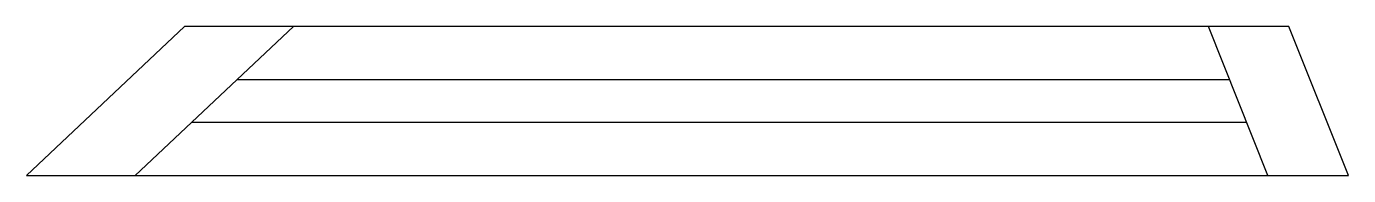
# Model space of a CAD drawing. Header units: metres. Extents: x 4583 to 4707, y 18 to 32.
import ezdxf

# ---------------------------------------------------------------- set-up
doc = ezdxf.new("R2010")
doc.units = ezdxf.units.M
for name, color, linetype in [('Painéis', 7, 'Continuous'), ('SARR_2.2x7', 7, 'Continuous'), ('SARR_EDITAR', 7, 'Continuous')]:
    doc.layers.add(name, color=color, linetype=linetype)

msp = doc.modelspace()

# ---------------------------------------------------------------- linework, layer by layer
at = {"layer": 'Painéis', "color": 7, "lineweight": 25}
for p, q in [((4597.81, 31.73), (4583.02, 17.73)), ((4701.09, 31.73), (4597.81, 31.73)), ((4706.67, 17.73), (4701.09, 31.73)), ((4583.02, 17.73), (4706.67, 17.73))]:
    msp.add_line(p, q, dxfattribs=at)
at = {"layer": 'SARR_2.2x7', "color": 7, "lineweight": 25}
for p, q in [((4607.99, 31.73), (4593.2, 17.73)), ((4699.13, 17.73), (4693.56, 31.73))]:
    msp.add_line(p, q, dxfattribs=at)
at = {"layer": 'SARR_EDITAR', "color": 7, "lineweight": 25}
for p, q in [((4695.55, 26.73), (4602.71, 26.73)), ((4598.48, 22.73), (4697.14, 22.73))]:
    msp.add_line(p, q, dxfattribs=at)

doc.saveas('drawing.dxf')
